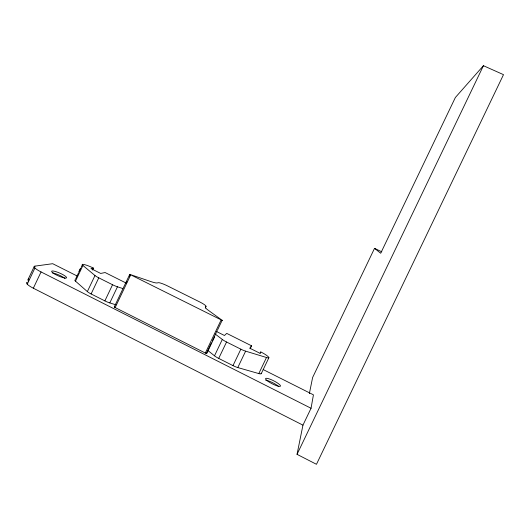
<?xml version="1.0" encoding="UTF-8"?>
<svg xmlns="http://www.w3.org/2000/svg" width="530" height="530" viewBox="0 0 530 530"><rect width="100%" height="100%" fill="white"/><g stroke="black" fill="none" stroke-linecap="round" stroke-linejoin="round"><path stroke-width="0.79" d="M205.998 306.572L205.58 306.824A15.913 2.504 25.7 0 0 208.35 310.308L222.468 320.537L129.764 274.361L150.354 281.404A15.787 2.445 24.8 0 0 157.529 282.894L158.092 282.715A8.579 1.332 25.1 0 1 167.427 285.869L199.777 301.974A8.606 1.351 25.5 0 1 205.998 306.572L205.296 308.043M129.784 274.335L114.268 306.956L114.54 307.254L206.177 353.477L206.727 353.503L214.597 336.981M309.361 393.598L312.62 377.512L374.531 248.351L380.692 253.254L455.363 97.5L483.433 65.7L503.5 74.657L316.47 464.3L297.038 454.342L302.955 425.153L311.05 408.272L313.435 394.83L263.211 369.576M206.727 353.503L206.481 353.166L209.429 346.998M34.139 266.709L28.097 279.383M28.143 280.555L28.328 280.158M28.613 279.555L28.905 278.952A11.958 2.511 23.2 0 0 28.786 280.96M34.602 266.928L34.98 266.126L52.695 263.702L77.069 275.964M27.249 284.199L34.927 268.008M302.955 425.153L33.337 288.214L41.055 271.943A11.965 2.319 23.4 0 1 34.98 266.126M78.586 272.235L80.441 268.332M75.657 278.912L78.427 273.069M79.354 271.121L80.739 268.2M81.203 267.226L82.587 264.304A9.918 1.703 24.1 0 1 93.485 268.127L92.571 270.055M115.984 304.843L109.789 302.915A7.148 1.418 24.3 0 1 104.874 300.894L91.107 293.951A7.148 1.405 24.1 0 1 87.351 291.599L75.485 281.145L82.925 265.477A6.989 1.192 24.1 0 1 82.587 264.304M87.351 291.599L94.989 275.52L82.925 265.477M91.107 293.951L98.766 277.826A7.148 1.259 24.2 0 1 94.989 275.52M104.874 300.894L112.552 284.743A7.148 1.265 24.4 0 0 117.461 286.79L122.841 288.552M109.789 302.915L117.461 286.79M126.219 283.331L126.922 281.854M129.38 276.68L130.433 274.46M115.136 307.612L130.652 274.997M205.289 353.113L221.05 320.094M209.754 346.309L210.41 344.937M210.735 344.255L211.39 342.883M212.371 340.823L216.306 332.588M216.631 331.906L217.287 330.534M217.611 329.845L222.202 320.239M216.545 331.535L224.462 335.503L226.721 333.383L251.558 345.812L249.769 348.177L259.938 353.272L260.8 351.947A10.103 1.795 26.4 0 1 268.902 357.684L261.25 373.663A7.122 1.411 26.5 0 1 258.799 373.577L237.785 367.562A7.261 1.471 26.3 0 1 232.995 365.614L218.711 358.406A7.234 1.471 26 0 1 214.504 355.816L222.315 339.458L215.187 334.013M218.711 358.406L226.548 341.996A7.241 1.318 26 0 1 222.315 339.458M232.995 365.614L240.852 349.177A7.261 1.318 26.2 0 0 245.628 351.151L266.491 357.505A7.128 1.265 26.4 0 0 268.902 357.684M237.785 367.562L245.628 351.151M250.133 348.793L251.558 345.812M260.111 353.384L260.8 351.947M258.799 373.577L266.491 357.505M297.038 454.342L483.433 65.7M114.268 306.936L114.738 306.923M93.485 268.127L90.961 268.571L100.68 273.44L105.112 272.539L126.193 283.086M374.531 248.351L381.812 251.836M98.766 277.826L112.552 284.743M226.548 341.996L240.852 349.177M41.055 271.943L311.05 408.272M208.111 350.694L214.504 355.816M75.485 281.145A6.989 1.332 23.9 0 1 75.194 279.886A9.918 1.895 23.9 0 1 75.578 279.9M261.058 373.206A10.103 2.007 26.5 0 1 261.25 373.663M33.337 288.214A11.958 2.557 23.1 0 1 27.381 282.159M265.669 380.229A8.354 1.696 26.9 0 1 272.241 382.475A8.354 1.696 26.9 0 1 278.667 386.549M52.311 272.897A8.162 1.583 23.6 0 1 64.991 278.502M268.226 381.467A8.354 1.676 26.9 0 0 280.41 386.218A8.354 1.676 26.9 0 0 270.446 379.348A8.354 1.676 26.9 0 0 268.226 381.467M54.312 273.831A8.162 1.563 23.6 0 0 66.515 277.912A8.162 1.563 23.6 0 0 56.518 271.85A8.162 1.563 23.6 0 0 54.312 273.831"/></g></svg>
